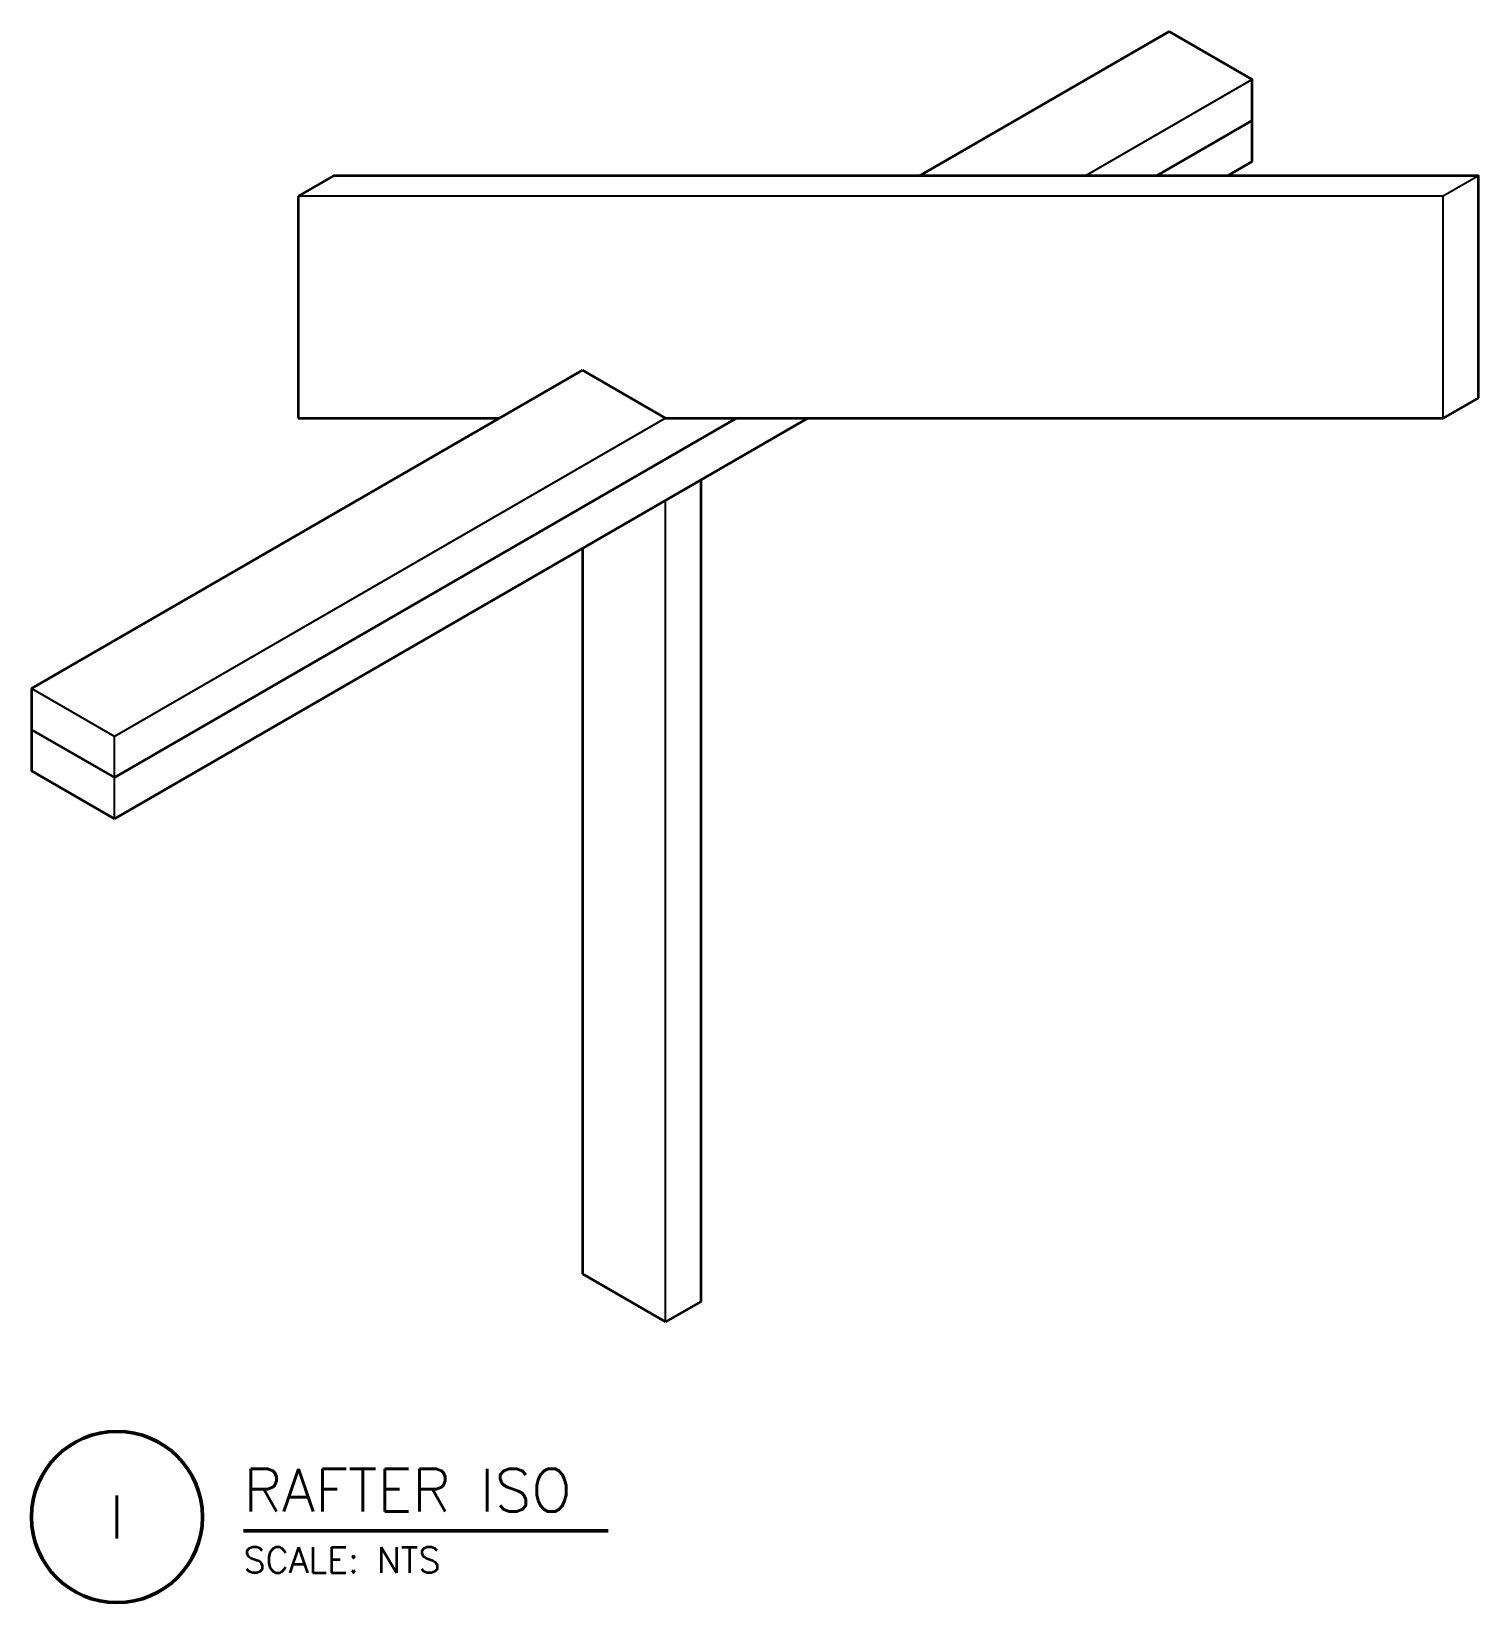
# Model space of a CAD drawing. Header units: inches. Extents: x -20.8 to 32.1, y -42.4 to 15.
import ezdxf
from ezdxf.enums import TextEntityAlignment as Align

# ---------------------------------------------------------------- set-up
doc = ezdxf.new("R2010")
doc.units = ezdxf.units.IN
doc.header["$MEASUREMENT"] = 0
for name, color, linetype, lineweight in [('S-ANNO-TTLB', 7, 'CONTINUOUS', 50), ('S-DETL-BYND', 7, 'CONTINUOUS', 25), ('S-DETL-CUT', 7, 'CONTINUOUS', 50)]:
    doc.layers.add(name, color=color, linetype=linetype, lineweight=lineweight)
doc.styles.add('KERF', font='romans.shx')

msp = doc.modelspace()

# ---------------------------------------------------------------- linework, layer by layer
at = {"layer": 'S-ANNO-TTLB', "lineweight": 50}
msp.add_lwpolyline([(-20.78461, -39.25, 1), (-14.53461, -39.25, 1)], format="xyb", close=True, dxfattribs=at)
msp.add_lwpolyline([(-13.03461, -39.75), (0.283843, -39.75)], dxfattribs=at)
at = {"layer": 'S-DETL-BYND', "lineweight": 25}
for points in [[(23.815699, 13.25), (17.720173, 9.730746)], [(32.085434, 9.730746), (30.786396, 8.980746)], [(30.786396, 0.875), (30.786396, 8.980746), (-11.041824, 8.980746)], [(2.38157, 0.875), (-17.753521, -10.75)], [(3.680608, -1.375), (2.38157, -2.125)], [(2.38157, -32.125), (2.38157, -2.125)], [(-17.753521, -12.25), (-17.753521, -10.75), (-20.78461, -9)], [(-17.753521, -13.75), (-17.753521, -12.25)]]:
    msp.add_lwpolyline(points, dxfattribs=at)
at = {"layer": 'S-DETL-CUT', "lineweight": 35}
for points in [[(20.78461, 15), (11.657995, 9.730746)], [(23.815699, 11.75), (23.815699, 13.25), (20.78461, 15)], [(23.815699, 11.75), (20.318249, 9.730746)], [(23.815699, 10.25), (23.815699, 11.75)], [(23.815699, 10.25), (22.916325, 9.730746)], [(-9.742786, 9.730746), (-11.041824, 8.980746)], [(32.085434, 1.625), (32.085434, 9.730746), (-9.742786, 9.730746)], [(-11.041824, 8.980746), (-11.041824, 0.875)], [(-0.649519, 2.625), (-20.78461, -9)], [(-0.649519, 2.625), (2.38157, 0.875), (30.786396, 0.875)], [(32.085434, 1.625), (30.786396, 0.875)], [(7.577722, 0.875), (-17.753521, -13.75)], [(4.979646, 0.875), (-17.753521, -12.25)], [(-11.041824, 0.875), (-3.680608, 0.875)], [(3.680608, -31.375), (3.680608, -1.375)], [(-0.649519, -3.875), (-0.649519, -30.375)], [(-20.78461, -9), (-20.78461, -10.5)], [(-20.78461, -10.5), (-20.78461, -12)], [(-20.78461, -10.5), (-17.753521, -12.25)], [(-20.78461, -12), (-17.753521, -13.75)], [(-0.649519, -30.375), (2.38157, -32.125)], [(3.680608, -31.375), (2.38157, -32.125)]]:
    msp.add_lwpolyline(points, dxfattribs=at)

# ---------------------------------------------------------------- texts
at = {"layer": 'S-ANNO-TTLB', "lineweight": 50, "style": 'KERF'}
msp.add_text('RAFTER ISO', height=1.5625, dxfattribs=at).set_placement((-13.03461, -39.05))
msp.add_text('I', height=1.5625, dxfattribs=at).set_placement((-17.65961, -39.25), align=Align.MIDDLE_CENTER)
at = {"layer": 'S-ANNO-TTLB', "lineweight": 18, "style": 'KERF'}
msp.add_text('SCALE: NTS', height=0.9375, dxfattribs=at).set_placement((-13.03461, -41.2875))

doc.saveas('drawing.dxf')
